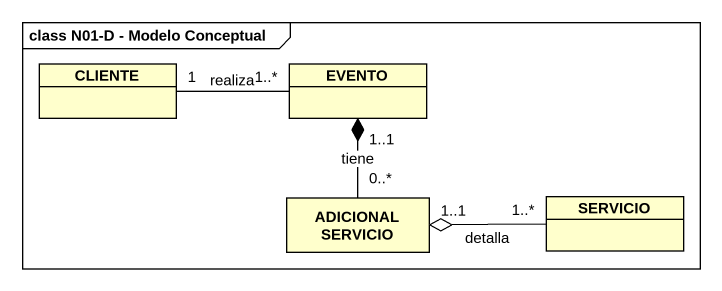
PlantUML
@startuml
mainframe class N01-D - Modelo Conceptual
hide circle
hide empty members
class CLIENTE
class EVENTO
class "ADICIONAL SERVICIO" as ADICIONAL_SERVICIO
class SERVICIO
CLIENTE "1" -right- "1..*" EVENTO : realiza
ADICIONAL_SERVICIO "0..*" -up-* "1..1" EVENTO : tiene
SERVICIO "1..*" -left-o "1..1" ADICIONAL_SERVICIO : detalla
@enduml
